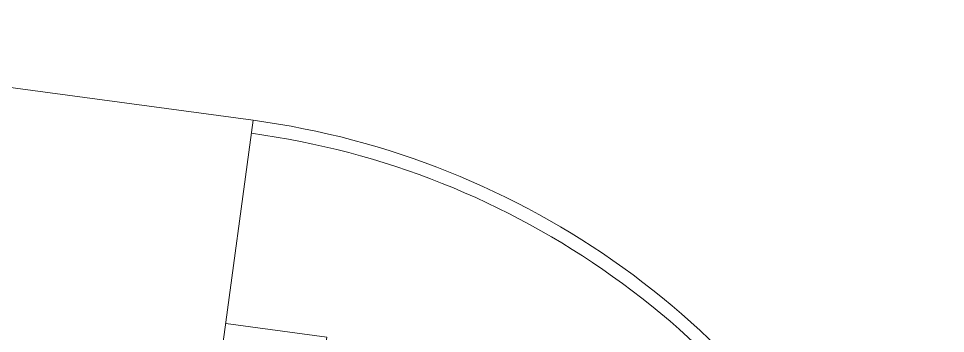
# Model space of a CAD drawing. Header units: millimetres. Extents: x -280308 to 6402717, y -14 to 2073074.
# Drawn here: x -43621 to -36584, y 493553 to 495940 of the extents above; entities that cross this region are included whole.
import ezdxf

# ---------------------------------------------------------------- set-up
doc = ezdxf.new("R2010")
doc.units = ezdxf.units.MM
doc.layers.get('0').update_dxf_attribs({"lineweight": 0})

# ---------------------------------------------------------------- blocks, each defined once
blk = doc.blocks.new('A$C834590f0')
at = {"ltscale": 0.25}
for p, q in [((-66147.8, -4562.2), (-70948.5, -3917.7)), ((-67820.1, -16942), (-66147.8, -4562.2))]:
    blk.add_line(p, q, dxfattribs=at)
blk.add_lwpolyline([(-66354.7, -6103.5), (-65587.9, -6207.1), (-66806, -15223.8), (-67574, -15120)], dxfattribs=at)
for radius, start, end in [(9333.2, 17.25791, 82.30625), (6246.1, 26.31463, 82.30676), (6146.1, 26.77659, 82.30676)]:
    blk.add_arc((-66983.9, -10752.1), radius, start, end, dxfattribs=at)
blk = doc.blocks.new('A$C286adef0')
at = {"ltscale": 0.25}
blk.add_blockref('A$C834590f0', (70322.8, -713.8), dxfattribs=at)
blk = doc.blocks.new('3')
at = {"ltscale": 0.25}
blk.add_blockref('A$C286adef0', (-46014.9, 500445.2), dxfattribs=at)

msp = doc.modelspace()

# ---------------------------------------------------------------- block references
msp.add_blockref('3', (0, 0))

doc.saveas('drawing.dxf')
